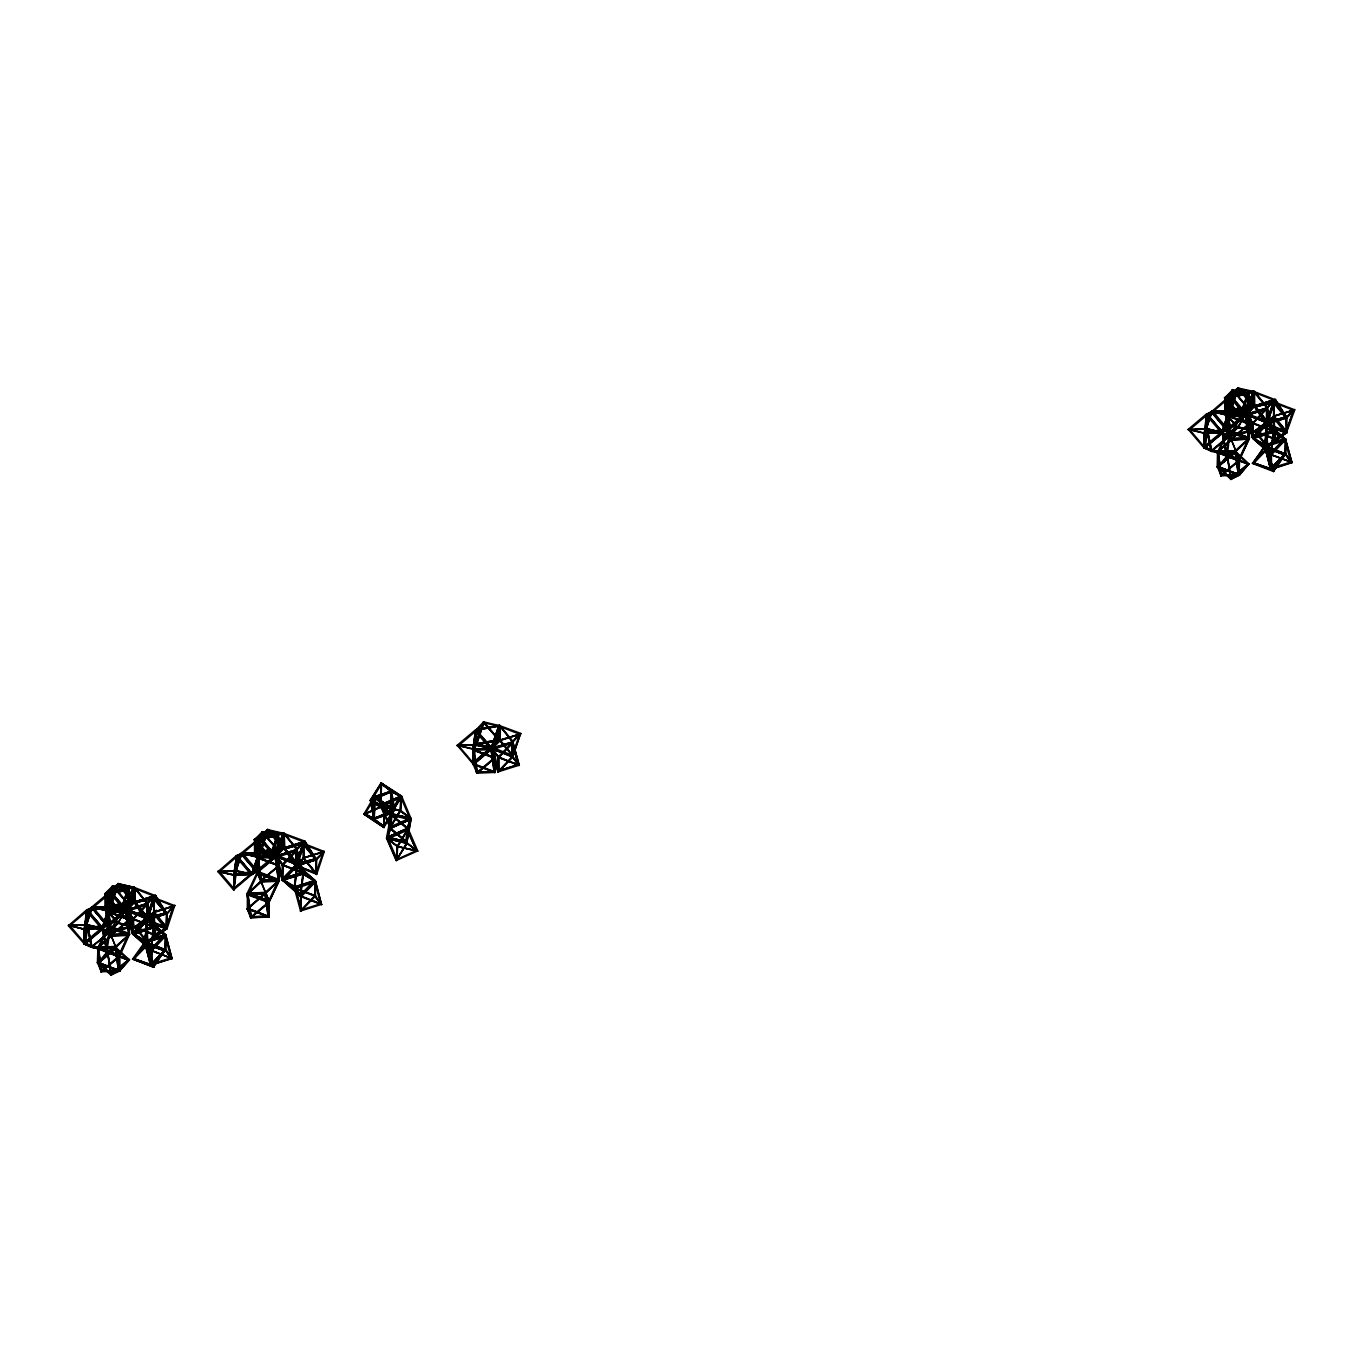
<?xml version="1.0" encoding="UTF-8"?>
<svg xmlns="http://www.w3.org/2000/svg" width="1363" height="1363" viewBox="0 0 1363 1363"><rect width="100%" height="100%" fill="white"/><g stroke="black" fill="none" stroke-linecap="round" stroke-linejoin="round"><path stroke-width="1.5" d="M133.625 927.01L118.019 923.364L105.053 909.019L120.864 912.358L133.625 927.01L120.66 912.648L128.616 889.46L128.326 904.231L104.968 908.627L104.951 893.702L133.029 887.841L133.063 901.778L111.238 905.577M125.992 908.951L133.148 901.522L120.489 911.148L105.837 894.332L127.577 890.243L112.822 886.717L105.615 907.775L120.455 911.217L127.492 889.954L127.526 903.873L105.786 907.979L105.752 894.043L113.078 886.666L105.667 894.298L127.986 890.056L118.07 884.723L111.408 905.782M147.63 918.458L133.813 901.999L110.352 906.259L133.864 902.119L133.761 887.279L110.488 891.589L110.386 906.565L133.949 901.88L118.342 883.65L110.403 891.845L126.64 910.586L132.501 934.132L153.934 927.351L147.374 903.993L153.951 897.041M110.505 906.531L110.488 891.589M110.386 906.565L105.07 893.651L128.463 889.579L112.55 885.814L104.798 908.44L120.728 912.12L128.48 889.494L104.951 893.702L128.701 889.187L120.728 912.12L128.224 889.375L133.744 902.187L133.847 887.194L118.087 883.701L110.113 906.651L86.874 909.7L102.924 928.459L107.353 951.17L84.199 944.15M147.255 918.236L134.187 902.238L134.562 887.432L147.63 903.43L147.579 915.987M134.187 902.238L145.807 920.178L134.596 902.425L134.562 887.432M147.834 917.742L134.954 902.136L134.784 888.574L154.24 896.207M146.812 917.18L146.863 903.55L135.005 888.489L147.664 903.567L126.589 909.973L147.477 903.533M147.119 917.026L147.17 903.379M153.644 912.324L154.019 897.518L167.07 913.517L167.019 928.169L153.644 912.324L167.019 928.169M154.019 897.518L154.087 912.375L154.462 898.575L173.697 906.139L166.337 927.181L173.697 906.139M166.269 925.324L166.627 913.466L166.252 927.266M166.712 926.227L167.07 913.517M324.258 851.705L303.302 857.991L324.121 851.364L316.574 859.678L295.618 865.982L303.302 857.991L316.284 874.245L316.659 859.44L303.233 843.22L284.151 848.348L259.958 852.488L254.642 839.557L278.035 835.485L270.044 857.923L278.188 835.383L262.122 831.737L254.37 854.345L270.3 858.026L254.234 839.608L278.018 835.178L277.899 850.154L254.557 854.55L254.523 839.608L278.273 835.11L254.523 839.608M255.324 839.966L255.358 853.885L262.395 832.64L255.239 840.221L262.65 832.742L255.443 853.8L277.098 849.796L277.064 835.877L255.324 839.966L277.064 835.877L270.027 857.123L276.979 835.962M260.009 850.069L260.06 837.512L283.419 833.1L283.453 848.042L259.924 852.165L283.913 848.076M260.112 837.649L257.028 856.918L256.926 871.553L259.805 852.642L259.754 837.495L260.094 852.437L283.725 848.059M260.895 849.831L260.861 837.853L272.719 835.621M282.635 847.684L260.81 851.5L282.635 847.684L282.601 833.764L267.932 830.527L255.545 840.102L277.388 835.758L282.328 847.82L260.554 851.585L269.772 857.174L277.183 849.541L262.395 832.793L277.251 836.064M283.419 833.1L283.453 848.042M302.91 844.208L285.259 848.74L304.716 842.351L315.16 858.877L297.407 863.648L284.526 848.042L284.356 834.48L303.83 841.959L295.26 866.357L316.71 859.559L295.379 866.101L284.237 848.11L303.233 843.22L303.216 858.247L316.591 874.075M296.384 863.103L296.435 849.456L284.594 834.412M297.168 859.814L297.202 849.353L283.811 832.98L260.146 837.802M323.27 852.216L315.977 859.303L296.589 865.471L316.063 873.104L303.659 858.298L303.591 843.441L324.258 851.551L316.625 874.62M303.949 844.583L323.27 852.045L315.909 873.104L303.983 858.128L303.728 844.668L315.892 859.559L315.824 873.189L296.589 865.624L304.665 841.278L283.845 847.905L276.161 855.879L297.066 864.074M316.148 873.019L316.199 859.389L305.056 841.499L284.254 848.093L277.149 855.385M316.284 874.245L316.284 859.235L297.321 864.108L283.76 848.161L297.202 864.381L315.892 859.559M497.938 772.293L491.549 748.134L499.199 725.44L499.318 740.279L475.96 744.692L475.926 729.75L499.676 725.235L491.447 748.866L495.059 772.395L476.709 773.179L473.217 749.599L495.11 757.675L494.854 772.565L473.165 764.336L473.268 749.207L475.772 730.261L472.893 749.173L475.295 731.386M476.76 744.028L476.726 730.108L498.483 726.002L498.5 739.939L476.675 743.738L498.415 739.649L498.483 726.002M499.625 740.399L500 725.593L513.067 741.591L513.016 756.244L499.625 740.399L513.016 756.244M500 725.593L500.085 740.45L500.46 726.666L512.301 741.711L512.249 755.341L512.301 741.711M512.692 756.397L512.761 741.762L499.693 725.763M1240.62 416.448L1224.451 397.775L1248.116 393.379L1248.15 408.321L1224.792 412.733L1224.758 397.792L1248.252 393.362L1253.687 406.208L1230.022 410.45L1237.791 387.842L1230.142 410.416L1238.422 388.659L1231.01 396.292L1252.938 392.22L1231.181 396.326L1231.13 409.956L1245.799 413.193L1252.955 405.612L1245.543 413.245M1224.468 397.792L1238.149 387.91L1230.414 410.536L1230.295 395.679L1241.966 393.481M1252.836 391.931L1252.87 405.867L1231.13 409.956L1231.096 396.037L1244.487 411.49M1248.15 408.321L1248.116 393.379L1253.551 406.276L1229.528 411.064L1222.577 432.735L1206.63 428.732M1253.687 406.208L1253.653 391.283L1245.867 392.748M1267.096 416.056L1267.13 407.69L1254.369 391.522L1253.994 406.327L1237.86 387.978L1254.233 391.607L1246.395 414.216L1267.3 422.257L1272.786 406.31M1267.88 422.82L1285.394 417.044L1267.641 421.831L1254.761 406.225L1254.505 392.748L1266.67 407.639L1266.619 421.269L1266.67 407.639M1267.403 415.885L1267.437 407.52L1254.369 391.522M1287.03 432.752L1273.502 416.652L1254.454 431.236L1273.604 416.805L1273.502 401.25L1286.893 417.606L1273.468 401.404L1253.619 406.089L1238.149 387.739L1230.21 395.934L1240.62 408.082M1265.682 424.046L1286.825 432.258L1273.758 416.26L1273.826 401.608L1265.477 424.097L1286.859 432.804M1273.962 402.835L1273.894 416.465L1274.047 402.749L1293.504 410.229L1286.297 431.287L1286.127 417.725L1274.269 402.681M1237.945 387.876L1253.449 406.208L1275.393 399.427L1286.945 417.725L1286.825 432.258L1273.417 416.328M147.374 903.993L132.961 919.156L132.586 933.587L132.654 918.969L147.306 903.908L153.627 927.079L132.654 933.689L126.555 910.603L145.568 917.725M133.404 930.81L133.455 919.139L146.795 904.93L146.744 916.6M147.034 916.771L147.306 903.908M147.545 916.618L147.613 904.078L126.555 910.603L132.722 919.224L140.27 922.138M147.766 941.918L165.383 936.381L151.804 950.505L151.736 964.118L165.076 949.909L165.451 936.483L165.366 950.096L150.85 965.583L151.02 950.352L166.03 934.95L149.078 920.451M165.962 935.461L165.502 950.232L144.768 942.293L165.894 935.359L171.977 958.462L165.724 935.359L165.57 949.892L150.935 964.97L151.31 950.522L165.656 935.274L144.904 941.969L132.415 959.279M151.446 963.948L151.804 950.505M295.413 851.33L282.243 864.892C282.073 912.239 283.436 834.275 282.669 878.488L296.299 864.449L296.384 850.836L302.279 872.422L282.891 878.573L302.279 872.269L282.976 864.806L277.217 856.918L282.891 878.573M296.64 858.809L296.453 850.938L302.126 872.439L297.526 866.289M296.827 860.257L296.878 849.813L303.216 873.001L282.226 879.612L276.127 856.509L257.215 856.748M297.134 858.349L297.049 849.456L275.582 856.628L284.305 847.956L295.379 866.101M315.534 881.367L300.882 896.445L300.797 911.063L300.593 896.258L315.534 881.367L315.449 896.002L300.422 911.421M301.019 909.854L301.087 896.241L301.308 910.041L314.649 895.832L315.023 882.406L301.393 896.428M315.245 881.197L314.649 895.832M498.313 771.935L498.398 757.317L513.05 742.239L491.992 748.764L498.091 771.85L519.082 765.239L512.982 742.154L512.965 756.874L498.313 771.935L498.108 757.129L512.761 742.068L519.388 765.512M518.144 764.677L512.318 743.176L518.144 764.677L498.602 770.828L498.602 757.112L498.824 770.913L512.164 756.704L512.249 743.091L512.164 756.704M498.023 771.765L512.675 756.686L512.761 742.068M1267.334 422.803L1252.393 437.693L1252.478 423.058L1267.488 407.673L1267.079 416.345M1252.784 438.222L1252.767 423.246L1267.113 407.997L1273.741 431.441M1247.452 415.255L1253.125 436.756L1253.279 423.229L1252.972 436.756L1272.514 430.606L1266.84 409.104L1272.514 430.606M1266.909 409.207L1266.84 422.82L1266.619 409.019L1253.279 423.229M1267.369 416.533L1267.42 408.167M1270.742 469.059L1285.684 454.169L1271.032 469.247L1270.708 454.1L1252.75 438.324L1270.674 454.186L1285.837 439.039L1264.54 445.445L1252.784 438.068L1264.574 445.786L1285.701 439.448L1291.8 462.551L1270.657 469.588L1252.631 463.079L1267.351 448.069L1285.803 454.203L1285.837 439.039M1271.253 466.095L1271.321 454.424L1271.56 466.265M1271.543 468.208L1284.883 453.998L1285.19 440.488L1265.648 446.638M1252.222 463.369L1273.451 471.428L1285.326 454.458L1285.769 439.55M84.046 943.741L84.148 929.106L86.653 910.177L86.84 924.983L84.046 943.741L86.55 924.795L86.653 910.177M84.421 943.775L84.148 929.106M97.574 962.908L97.829 948.018L119.518 956.264L119.671 971.376L97.574 962.908L97.829 948.018M101.629 970.933L118.717 970.2L118.768 956.485L118.513 970.371L98.323 962.704C99.465 928.305 95.631 965.243 101.629 970.933L98.375 948.989L115.463 948.256L118.802 956.741L101.373 971.87L118.036 957.797M107.694 911.063L91.951 907.23L107.643 910.842L107.353 925.63L109.943 908.831L107.438 924.472M107.728 926.159L107.984 911.268L129.672 919.514L129.4 934.405L107.728 926.159L107.898 910.893M108.631 925.681L108.716 912.068L125.6 911.489L128.855 933.451L128.718 919.735L112.022 934.268L109.108 927.351M109.773 907.094L109.943 892.066L109.858 906.685L125.703 910.501L110.182 891.589L91.44 907.366L107.813 907.145M110.216 895.201L110.147 906.872L91.934 907.605M119.518 956.264L119.654 971.069L116.179 947.489L97.54 962.653L115.736 947.319L119.552 956.519L129.502 934.285M110.471 926.38L128.821 933.348L111.783 934.183L108.529 912.239L128.906 919.735L128.616 933.519L125.6 911.489M236.6 856.117L233.72 875.029L236.6 856.117L236.498 870.753L233.993 889.698L233.806 874.876L252.496 874.382L236.855 855.743L252.172 874.211L256.908 871.707L242.631 854.993M233.993 889.698L234.163 874.671L235.373 870.838M234.095 888.523L236.225 856.083M236.14 857.242L236.412 870.889L218.199 871.621L236.327 870.548L252.496 874.382M246.924 908.814L269.005 916.805L250.945 917.623L247.35 908.831L247.402 893.941L269.09 902.187L268.835 917.078L250.707 917.691L247.01 893.736L260.895 881.588L278.853 880.583L260.759 881.265L247.521 893.702L265.615 893.021L278.989 880.907L257.215 872.422L247.01 893.736M247.896 908.61L248.151 894.724L247.896 908.61L268.29 916.123L265.035 894.162L247.947 894.895L251.201 916.856L268.051 916.192L248.066 908.337M259.532 857.94L279.245 865.437L278.989 880.328L257.3 872.081L257.471 856.799L259.549 841.124M258.118 860.189L258.05 871.86L258.306 857.974L278.495 865.658L278.239 879.527L275.19 857.412L258.101 858.145M259.805 850.546L259.72 837.972L275.292 856.254L297.117 849.899L303.523 873.274L300.678 895.934L294.152 887.432L296.776 867.004M269.09 902.187L268.835 917.078L247.112 908.576L265.308 893.242L269.039 916.907M278.989 880.328L279.159 865.573M475.772 730.261L475.67 744.88L472.791 763.791L472.978 749.02L491.992 748.764M473.165 764.336L473.336 749.054M492.52 757.198L474.171 750.229L473.915 764.115L474.171 750.229L491.055 749.667L494.309 771.611L494.156 757.913L491.055 749.667M475.397 730.227L475.585 745.033L475.67 731.42M494.854 772.565L495.11 757.675M1214.654 431.492L1227.484 430.657L1217.721 451.783L1249.002 464.033L1227.313 455.77L1229.494 435.819L1206.868 429.192L1211.094 451.306L1227.007 454.816L1203.853 447.831L1204.04 433.059L1222.219 432.701L1204.125 433.4L1211.264 411.456L1227.33 429.771L1239.546 459.91L1217.244 451.92L1237.195 459.876M1204.296 439.499L1206.681 413.773L1222.747 432.548L1204.006 448.342L1222.475 432.599L1229.545 436.058L1211.332 451.374L1204.279 447.916L1206.732 428.919L1189.609 429.907M1204.33 444.764L1204.04 433.059M1211.554 411.643L1206.459 414.267L1206.289 429.038L1206.834 414.301L1211.554 411.643L1227.143 429.873L1230.039 410.808L1227.075 430.112L1216.818 431.458M1235.27 452.346L1238.285 474.358L1235.27 452.346L1218.181 453.078L1221.435 475.023L1218.096 466.521L1235.883 451.187L1217.619 451.545L1230.993 439.431L1249.087 438.767L1235.679 451.545L1249.087 463.982L1230.891 479.316L1239.461 475.159L1235.985 451.579L1227.177 455.634L1230.755 479.623L1248.951 463.778L1239.257 475.329L1217.159 466.981L1239.24 474.988L1217.38 467.015L1217.636 452.107L1239.58 460.404L1227.654 430.589L1249.19 438.988L1239.393 460.03M1217.636 452.107L1217.585 467.083L1235.9 451.204L1218.709 451.119L1231.283 440.147L1248.014 439.193L1235.56 450.489M1238.32 474.46L1238.575 460.575L1238.32 474.46L1218.13 466.793L1218.386 452.908L1236.752 459.876M1212.576 413.398L1226.87 430.112L1227.33 416.891M1227.705 416.925L1227.535 430.265L1249.411 438.324L1245.918 414.744L1227.824 415.459M1227.313 430.231L1227.756 419.548M1248.44 437.608L1245.424 415.596L1248.474 437.71L1248.729 423.825L1248.44 437.608L1228.284 430.044L1228.506 420.043M1229.835 410.979L1211.741 411.694L1229.835 410.979L1229.767 396.156L1229.579 410.927L1225.541 411.302M1239.069 475.244L1239.563 460.404M1227.688 429.992L1249.377 438.239L1249.479 423.603L1227.79 415.357M384.145 827.256L373.701 819.231L374.416 796.571L385.03 804.8L383.804 827.307L373.36 819.282L374.263 796.827L391.573 791.256L401.199 796.299L380.243 805.601L375.438 803.028M373.752 818.788L383.804 826.199L373.752 818.788L374.297 796.367L363.853 814.205L384.093 827.733M374.092 818.737L374.961 797.168L390.96 792.21L393.856 809.571L373.871 818.584L364.926 813.813L373.871 818.584M380.021 805.448L391.164 813.915L380.021 805.448L381.146 782.89L401.574 796.094L411.013 818.55L390.823 814.018L381.879 807.152M380.362 805.397L381.265 782.958L370.361 800.626L390.414 813.796L394.691 809.639L374.655 796.469L370.361 800.626M380.754 804.903L390.465 812.365L380.754 804.903L381.589 783.998L391.3 791.477L390.091 813.115L374.109 818.056L371.213 800.711L390.738 792.056L393.668 809.622L375.2 797.065L371.4 800.643M384.315 805.346L374.604 797.883L384.315 805.346L383.702 826.148L364.909 814.052L383.582 826.302L401.574 796.605L392.817 810.321M383.804 827.307L384.707 804.851L374.263 796.827M390.96 791.511L390.091 813.115M390.874 811.377L391.3 791.136L390.977 814.307L386.496 838.126L407.077 842.862L417.385 851.228L397.315 846.508L386.871 838.501L408.065 828.585L417.896 851.262M389.971 825.791L390.721 813.779L400.841 797.542L400.023 810.593L390.244 826.711M390.312 825.927L391.045 813.66L411.03 818.396L400.143 810.832L409.854 818.294L400.961 797.628L363.853 814.205M391.385 813.813L390.585 826.847L400.364 810.474M396.326 860.274L397.195 846.27L407.724 828.96L407.179 843.101L396.326 860.274L407.179 843.101M396.667 860.411L397.536 846.15L397.059 859.337L416.448 850.597L407.333 830.033L406.515 843.084L397.059 859.337L388.046 838.586L397.366 846.338M381.572 806.095L400.466 810.712L401.182 797.696M391.232 826.199L400.705 810.61L401.574 796.605M407.724 828.96L406.515 843.084M405.271 841.397L389.954 828.448L390.857 814.41L407.963 828.465L406.804 842.692L411.149 819.044L390.891 814.307L407.963 828.465M390.363 826.234L391.113 814.205M387.791 837.206L391.624 815.278L390.84 828.244L391.675 815.176L387.603 837.206L406.481 841.618L387.603 837.206M391.437 815.278L410.314 819.691L406.276 841.618L407.077 828.653L406.242 841.721L389.835 828.329L411.013 818.55L400.603 810.372L380.396 806.01M68.15 925.477L84.216 943.775L102.446 928.39L84.319 929.31L68.661 925.341L86.755 924.625L102.924 928.459L118.104 883.377L110.216 906.361L119.126 911.148M84.319 929.31L68.661 925.341M101.271 928.135L86.755 924.625L69.82 925.443L84.404 929.174L102.464 927.556L107.66 911.779M97.761 948.154L107.694 926.636L91.951 907.4M145.415 918.049L126.248 910.348L110.045 906.514L91.508 907.588L86.431 922.99M252.428 874.177L233.891 875.233L252.428 874.177L267.676 829.283L260.094 852.369L241.507 853.528L259.634 852.437L275.292 856.407L257.198 857.123L241.507 853.528M242.358 873.581L233.976 875.08L218.233 871.264M233.772 890.175L217.722 871.4M250.86 874.058L236.225 871.059L251.985 874.518L236.446 855.606L259.226 852.795L236.446 855.606L218.233 871.417M247.487 893.6L269.158 901.863L278.955 880.805L257.266 872.541L242.835 854.822M473.148 749.224L457.406 745.391L475.5 744.692L491.668 748.526L512.982 741.847L520.666 733.873L499.71 740.16C475.295 765.699 516.526 724.009 493.014 747.623L500.374 726.752L519.695 734.214L512.335 755.255L493.15 747.81M458.564 745.493L475.38 745.203L491.174 748.457L473.063 749.377L489.981 748.56M475.38 745.203L483.524 721.862L476.045 744.607L491.702 748.168L499.284 725.355M1218.42 432.327L1222.662 432.361L1229.63 411.166L1211.537 411.847L1204.091 433.264L1188.468 429.43L1206.562 428.715L1222.253 432.327M1206.562 428.715L1222.219 432.701M1221.061 432.429L1204.125 446.706L1189.643 429.686L1206.579 415.408L1221.095 432.224L1206.476 428.868L1203.853 447.831M1244.385 414.113L1233.396 411.967M1229.443 415.221L1245.526 414.591L1237.706 412.41M147.204 921.098L144.563 941.509L147.562 921.098M126.708 910.433L132.893 918.901L152.707 926.346L148.107 920.042L144.887 941.032L147.579 920.127L153.32 928.033L150.986 948.955L148.686 945.786M147.937 920.127L153.678 928.033L151.089 950.011L153.985 927.556L149.044 920.758M300.678 895.934L294.51 887.432L297.151 866.033L302.893 873.956L300.201 894.861L294.817 886.955L297.509 866.05L302.893 873.956M300.32 895.934L303.199 873.462L298.276 866.664M1268.868 424.847L1273.792 431.645L1270.912 454.118L1264.387 445.599L1267.011 425.188M1270.912 454.118L1264.745 445.616L1267.386 424.217L1273.485 432.122L1270.793 453.044L1268.135 449.875M1265.869 438.852L1264.694 445.122M1266.397 434.678L1267.743 424.217L1273.485 432.122M1270.81 452.056L1273.434 431.645L1268.51 424.847M84.523 929.14L87.096 909.837L109.636 906.872M84.319 929.123L87.283 909.82L102.872 928.05L86.874 909.683L68.661 925.494M87.777 910.382L85.579 928.22L87.777 910.382L108.784 907.622M108.052 906.94L109.943 892.066M108.427 906.974L110.318 892.101M87.675 927.947L106.57 925.46L108.512 909.581M106.57 925.46L108.648 909.803M90.861 928.169L107.268 926.022L109.568 908.797M236.515 857.276L234.18 874.91L242.478 873.819M235.918 868.265L235.152 874.143L235.799 868.044M236.327 864.125L237.094 858.247M236.446 864.346L237.213 858.486M233.618 889.664L236.123 870.718M257.386 856.952L258.22 850.648M258.783 846.44L259.617 840.119M256.142 871.383L258.357 853.545L241.455 854.209L234.981 873.939L241.677 854.38L258.527 853.749L252.036 873.479L258.527 853.749L237.349 856.305L258.357 853.545L256.142 871.383L235.032 873.904M257.215 872.422L259.226 852.795L241.081 853.494L236.651 866.987M472.791 763.791L475.67 744.88M1206.459 414.267L1204.33 433.23M1207.584 414.471L1205.386 432.31L1211.69 412.376L1205.216 432.105L1226.376 429.549L1228.71 411.95L1207.584 414.471L1205.267 432.088L1211.741 432.054M1227.535 412.989L1229.767 396.156M1227.91 413.023L1230.125 396.19M1207.788 414.471L1211.946 412.342L1207.516 414.71L1222.032 431.679L1226.461 429.328L1228.591 411.711L1222.049 431.475L1228.71 411.95M1211.264 411.456L1229.409 410.996L1227.075 430.112M86.993 925.068L102.907 928.578L86.993 925.068L91.27 947.217L107.2 950.727L84.506 944.065L86.806 924.642L68.627 925.716M85.375 943.656L87.879 925.801L102.515 929.225L106.518 949.824L91.662 946.569L87.879 925.801L108.819 932.139L106.314 949.994L85.375 943.656L106.433 949.79L102.242 929.362L87.675 925.971L91.951 946.433L106.518 949.824M1207.005 428.987L1204.313 448.154L1227.347 455.651L1217.585 467.083L1235.577 452.448L1247.997 464.084L1231.062 478.362L1218.761 466.93M1205.182 447.746L1226.24 453.879L1205.182 447.746L1207.686 429.89L1228.625 436.245L1226.121 454.083L1211.486 450.659L1207.482 430.061L1211.758 450.523L1226.325 453.93L1222.338 433.315L1207.754 429.924M386.871 838.501L406.958 843.203L386.768 837.853L406.838 842.59L410.962 818.584M97.778 962.994L107.558 951.374L129.672 959.739L119.45 971.24L97.778 962.994L119.416 970.899L129.246 959.637L97.846 947.558L111.391 934.984M107.916 952.362L128.105 960.046L107.916 952.362L98.869 962.874L107.984 952.055M97.829 962.687L119.501 970.933L115.804 947.012M111.425 935.427L129.281 934.66L115.872 947.455L129.246 959.637M1227.79 456.145L1218.675 466.981L1227.79 456.145L1247.912 464.136L1227.739 456.452M1239.257 475.329L1235.781 451.494L1217.449 452.277L1221.18 475.96L1239.325 460.353M1285.701 439.448L1264.881 446.059L1252.699 463.335L1267.454 448.342L1265.648 424.506M167.223 928.663L155.433 935.444L134.664 927.402C136.862 930.605 173.237 893.327 147.017 919.718L155.586 895.338L134.647 902.187L155.484 895.593L166.985 913.772L148.073 919.786M135.84 927.113L146.335 920.962L135.84 927.113L155.178 934.592L165.673 928.459L147.732 942.191L154.973 934.762L147.851 942.123L165.587 928.544L155.178 934.592M134.664 927.402L146.028 920.059L132.586 933.587M155.433 935.444L134.733 927.061M1254.744 392.68L1274.064 400.143L1265.852 424.319L1286.587 432.599L1275.257 439.533L1254.471 431.492L1265.818 424.54L1286.808 417.862L1294.492 409.888L1273.536 416.175L1265.494 424.54M1274.984 438.682L1255.647 431.202L1266.074 425.392L1255.664 431.458L1273.298 417.708L1285.496 432.787L1267.76 446.365L1274.984 438.682L1285.496 432.787M1254.471 431.492L1265.75 424.881L1273.979 416.226L1293.504 410.382M1275.257 439.533L1286.587 432.599M1274.916 439.022L1285.479 432.548L1267.76 446.365L1275.138 438.869L1273.536 417.794L1265.937 425.222L1273.178 417.777M175.043 905.424L153.729 912.086L134.647 927.147L153.695 912.563L166.797 928.748L146.011 920.451M133.83 926.721L118.104 922.99L106.041 909.632L127.918 905.356L132.722 926.295L110.965 930.367L106.144 909.428M110.369 931.185L133.71 926.925L110.096 931.628L105.172 908.814L128.531 904.436L134.153 927.113M110.965 930.367L132.756 926.176M127.918 905.356L106.127 909.547L118.308 922.7L132.637 926.38L120.574 913.023L106.041 909.632M128.531 904.436L117.951 923.126L110.199 931.133L118.36 922.938L111.136 930.418M1248.355 408.525L1238.081 427.403L1230.005 435.223L1224.979 412.904L1248.355 408.525L1253.534 431.015L1229.903 435.717L1240.415 416.499L1248.576 408.167M1237.911 427.079L1252.461 430.487L1247.724 409.445L1225.967 413.517L1247.724 409.445L1240.637 417.078L1248.167 408.474L1238.081 427.403M1227.671 414.148L1240.381 417.112L1252.563 430.265L1230.806 434.337M1254.028 431.304L1237.825 427.454L1224.86 413.108L1240.671 416.448L1253.449 431.1L1240.483 416.754L1224.86 413.108M118.308 922.7L128.684 904.589L104.712 908.593L112.55 885.814M1225.848 413.722L1237.825 427.454L1225.064 412.802M1237.86 427.454L1253.636 430.81M155.075 896.65L135.755 902.579L146.352 919.275M166.985 913.772L174.532 905.458L166.542 913.721L155.484 895.593M153.44 898.03L135.67 902.817L153.44 898.03L165.605 912.937L150.015 918.1M151.429 917.486L166.695 913.346L153.644 897.314L134.562 902.442L153.644 897.314M297.407 863.648L285.276 848.723L304.716 842.351M304.665 842.573L315.092 859.116L295.771 865.028M305.056 841.499L316.199 859.491L303.114 843.493M1275.291 399.683L1286.502 417.436L1267.437 422.547L1254.471 406.276L1275.393 399.444M1255.579 406.668L1265.954 423.433L1255.579 406.668L1274.967 400.518L1285.411 417.027L1267.948 422.581M1274.746 400.569L1255.51 406.89L1273.144 402.392L1255.493 406.907M1286.433 417.674L1267.556 422.274M153.61 897.467L174.685 905.628L167.036 928.714M1254.761 406.225L1273.502 401.25M86.653 923.177L91.73 907.758M86.704 924.08L91.883 908.286L108.955 907.826M86.261 926.227L91.883 908.286M86.942 911.37L86.925 924.83L84.506 942.617L84.233 928.97L102.242 927.385L107.438 911.591M84.676 944.099L91.525 947.285L109.722 931.968L102.668 928.51L84.455 943.826L102.889 928.799L109.176 909.002M259.72 837.972L241.03 853.289L234.334 874.859L219.375 871.724L236.225 871.059M252.206 874.007L259.174 852.812M411.149 819.197L390.176 828.5L386.956 838.006L390.005 828.176L410.962 818.89L407.912 828.721L410.962 818.89M387.603 837.052L390.619 828.193L410.127 819.538L407.298 828.704L387.603 837.052L407.128 828.397L410.127 819.538M387.791 837.359L390.619 828.193M127.526 903.873L105.871 907.894L112.822 886.717L127.611 903.635M126.384 907.077L132.944 887.926L125.992 909.104L118.445 907.332M126.657 908.014L133.761 887.279L126.912 908.133M127.236 908.252L134.238 887.074L110.573 891.879M127.372 908.252L134.477 887.517L155.229 895.542L148.516 916.498M127.56 909.632L147.034 917.112L127.56 909.632L134.92 888.574M145.654 920.008L153.423 897.382L155.092 895.525M149.18 920.298L165.622 934.848L150.867 950.096L132.944 934.234L146.062 920.212L153.78 897.501L155.621 895.764M147.017 919.548L155.263 895.644M267.881 829.76L259.907 852.25L275.803 856.271L283.334 833.185L275.837 855.93M260.98 851.705L267.642 830.646L282.72 847.445L275.309 855.078L260.776 838.109L268.187 830.476L282.788 833.969L275.565 855.027L260.725 851.585L275.565 855.027M260.725 851.79L267.932 830.527L282.414 847.565L270.061 857.071L260.401 851.688L255.631 839.847L270.317 857.02L255.545 840.102L277.388 835.758M278.188 850.171L262.377 831.686L254.438 839.864L270.283 858.383L278.273 835.093M275.309 854.908L282.788 833.969M276.297 856.066L283.913 833.423L305.159 841.261M277.796 853.63L283.044 838.313M316.506 874.177L295.243 865.914L303.83 841.959M297.56 862.183L304.801 841.465M283.845 847.905L305.193 841.687L297.441 864.295L295.26 866.357M476.59 743.823L483.797 722.765L498.654 726.206L491.43 747.265L476.846 743.942L483.797 722.765M512.675 756.686L492.026 748.287L499.778 725.678L521.024 733.515M1247.775 407.452L1253.023 392.135L1238.166 388.694L1230.959 409.752L1238.166 388.694L1247.792 394.146L1240.262 415.306L1248.508 393.277L1240.517 416.55L1248.423 393.549L1232.356 389.903L1224.604 412.529L1232.373 389.579M1232.629 390.806L1225.422 411.865L1247.332 407.963L1247.298 394.043L1225.558 398.149L1225.593 412.069L1232.629 390.806L1247.486 394.248L1225.882 398.013L1230.823 410.076L1240.551 415.204M1245.731 409.411L1240.006 415.357L1247.486 394.043L1252.563 405.987L1230.823 410.076L1225.984 398.081L1240.5 415.051M1247.52 407.333L1253.023 392.135M1254.045 391.164L1246.072 414.096L1243.209 411.115M1266.84 421.201L1247.384 413.722L1253.432 396.497M1273.741 401.71L1265.988 424.319L1286.808 417.862M1273.604 403.397L1274.899 399.461L1254.079 406.089L1246.395 414.062L1253.04 423.297L1247.452 415.085L1266.772 422.564M1274.218 416.311L1286.382 431.202L1266.823 423.808L1275.035 399.632L1254.147 391.607L1246.532 414.233L1227.722 430.248L1231.317 439.21L1247.997 425.137M1273.229 401.472L1275.427 399.853L1266.823 423.808M1294.85 409.53L1286.604 432.327L1286.127 417.725M396.309 860.82L386.496 838.143M390.96 813.677L375.643 818.533M401.574 796.094L380.498 805.806M397.315 846.508L417.521 850.887M416.465 850.444L406.736 842.964L417.385 851.228M166.78 928.237L145.824 920.076M149.913 916.958L165.605 912.937L149.794 917.231M154.326 912.46L173.697 906.293L167.121 913.636L151.532 917.214M1267.641 421.831L1255.596 406.651M98.937 947.115L108.052 927.522L128.292 935.342L119.177 954.935L98.988 947.251L111.476 936.057L128.326 935.427L115.753 946.382L99.039 947.336L108.052 927.522M119.126 954.799L128.292 935.342M257.624 873.427L277.865 881.248L265.325 892.305L248.611 893.259L261.049 881.98L277.899 881.35L257.624 873.427L248.577 893.157L260.929 881.657M250.4 893.855L268.75 900.858L277.813 881.128M269.158 901.863L279.398 880.532L275.684 856.577L279.176 880.157L260.844 880.941L261.049 881.98M1227.859 431.611L1218.812 451.34L1239.137 458.888L1248.048 439.295L1233.379 433.707M1239.342 459.91L1249.309 438.375M133.404 918.883L127.645 910.995L147.034 905.015L152.707 926.516L133.165 932.667L127.492 911.165L133.404 918.883L152.537 926.516M172.283 958.717L151.072 950.607L147.528 945.189M170.886 958.053L165.298 949.841L170.886 958.053L151.583 950.59L148.294 945.53M165.809 949.824L171.823 958.615L165.809 949.824L145.057 941.799L150.952 965.225L153.815 967.168L132.893 959.245L147.545 943.98L165.553 950.386L150.816 965.413L132.858 959.024L150.816 965.413M298.276 866.067L303.046 873.172L282.311 865.147L276.127 856.68L297.032 864.363M277.217 856.918L296.538 864.381M282.38 864.994L303.216 872.831M282.976 864.806L276.297 856.339M276.297 856.509L282.073 880.038L303.37 873.291L315.126 880.668L294.34 887.603L282.55 879.902L294.306 887.262L315.126 880.668M294.476 888.046L315.381 895.747L321.395 904.538L300.661 896.513L294.476 888.046L315.381 895.747M295.413 888.625L301.325 896.173L320.629 903.635L314.717 896.087L295.413 888.625L301.325 896.173M300.661 896.513L294.647 887.722M314.717 896.087L321.872 904.64M491.992 748.917L512.897 756.618L518.911 765.41L498.176 757.385L491.992 748.917L513.033 756.772M498.023 757.266L519.082 765.086M512.471 743.176L492.929 749.326L498.671 757.368L492.162 748.594M512.897 742.171L492.026 748.134M498.602 770.828L517.991 764.677L512.403 756.635L518.911 765.41M517.991 764.847L498.841 757.044M1268.51 424.234L1273.281 431.338L1252.546 423.314L1246.361 414.846L1254.539 406.14L1247.384 413.722M1252.546 423.314L1273.451 431.015M1267.914 424.132L1272.361 430.776L1267.76 424.455M1270.895 454.697L1291.8 462.381L1270.895 454.697L1264.421 445.888M1290.863 461.818L1271.389 454.68L1268.101 449.62M1267.743 447.217L1285.122 453.93L1290.71 462.142M1264.574 445.786L1285.616 453.913L1264.711 446.229L1252.699 463.335M475.534 744.811L457.372 745.765M1229.852 410.808L1253.551 406.276M1204.142 433.213L1210.668 432.258M110.199 931.133L120.608 912.409L110.522 931.338M1230.329 435.427L1240.415 416.499M1231.931 432.752L1240.637 417.078M1253.551 430.895L1230.159 435.393L1238.166 427.045L1247.861 409.599M110.028 893.259L93.093 907.537L107.609 924.506L124.578 910.194L111.374 894.758M107.524 925.664L134.733 902.033L154.24 896.053M242.699 853.408L259.634 839.131L274.116 856.151L257.181 870.429L244.011 854.959M233.891 888.54L250.86 874.211L236.344 857.242L219.375 871.57L233.891 888.54L250.826 874.262M456.895 745.544L475.619 729.75L499.369 725.644L483.524 721.862L499.131 740.245L491.447 748.219L475.789 744.488M473.046 762.684L490.016 748.355L475.5 731.386L458.53 745.697L473.046 762.684L489.981 748.406M472.995 763.791L473.114 764.728L491.668 748.526L475.84 730.006L483.78 721.811L499.403 740.041L491.702 748.168M1187.957 429.566L1206.698 413.79L1229.579 411.183L1206.902 413.926M1211.741 411.541L1229.988 395.679L1242.068 393.771M1212.9 411.626L1229.869 397.315L1244.351 414.335L1228.966 427.301M1204.04 447.865L1188.468 429.601M1227.33 429.771L1246.038 414.454L1252.614 437.779M98.323 962.704L118.683 970.098M111.783 934.183L108.767 912.154L128.906 919.735M129.672 919.514L107.813 911.54L111.51 935.12L129.706 919.769L126.112 910.825L107.49 926.141L91.747 907.554L107.064 926.022M129.4 934.405L107.881 925.903M257.3 872.081L279.142 880.055M250.605 918.015L247.248 894.213L269.158 901.795M278.495 865.658L258.135 858.247M1228.284 430.044L1248.627 437.438L1231.59 438.273L1228.625 418.322M1217.38 467.015L1239.325 475.023L1230.653 479.214M1218.13 466.793L1238.49 474.188M1249.479 423.603L1228.54 416.158M133.949 901.88L125.873 910.723L129.366 934.302L126.214 910.348L147.34 918.151M101.032 972.092L97.625 948.188L115.974 947.404L97.352 962.891L111.085 975.226L129.281 959.893M247.35 908.831L265.649 893.021L247.385 893.378M1231.283 440.147L1228.71 421.354M1220.839 476.181L1217.449 452.277M97.88 948.12L101.135 971.768L119.263 971.155L115.753 946.382M265.444 893.378L278.853 880.583M373.718 819.163L370.378 800.388L391.522 791.29L370.123 800.337L381.146 782.89L391.351 791.017L380.924 782.992L401.199 796.06L392.8 809.912M392.408 808.889L400.143 796.196L381.487 783.946L371.571 800.217L390.227 812.467M364.909 814.052L374.825 797.781L393.498 810.031L374.825 797.781M375.438 818.141L394.537 810.133L384.809 804.664L394.691 809.895L383.906 827.358L363.972 814.035L373.581 819.419L394.691 809.895L391.522 791M417.504 851.04L396.446 860.36L386.888 838.33L397.638 846.406L408.048 829.096M397.877 846.304L407.435 830.135L416.448 850.597M84.506 944.065L91.525 947.285M91.389 947.149L109.722 931.968M108.819 932.139L87.743 926.005M107.132 950.693L91.27 947.217M1211.196 451.238L1206.8 429.158L1229.767 435.751M1228.625 436.245L1207.567 430.095M1226.24 453.879L1222.338 433.315M394.469 809.98L374.655 796.469M373.343 819.47L394.435 809.792M390.057 812.91L392.391 810.815M390.414 813.796L370.634 800.456M132.944 934.234L150.867 950.096L145.807 943.213M134.17 934.098L150.748 949.023L164.497 934.814L153.474 927.862L134.136 934.354L147.8 920.042L164.497 934.814L145.04 940.862L134.102 934.013L145.04 940.862M133.012 934.319L144.768 941.697L165.587 935.086L144.734 941.356L133.012 934.319L153.934 927.351M144.734 941.526L147.783 944.065L153.815 967.168M297.168 865.045L315.603 880.873L294.306 887.432M300.439 896.002L282.516 880.14L300.729 896.377L315.194 880.754L297.27 864.892M1270.572 453.112L1284.304 438.903L1267.607 424.149L1253.875 438.341L1270.657 452.959M1270.674 454.186L1285.479 439.363L1292.107 462.807M315.16 881.009L303.506 873.257M128.769 904.078L120.523 912.784L128.684 904.589M1252.461 430.487L1238.115 426.789M145.04 942.923L134.017 958.939L153.338 966.469L164.361 950.437L145.04 942.923L134.017 958.939L150.714 964.68L164.429 950.693L147.664 944.712L133.949 958.683L147.664 944.712M153.338 966.469L164.361 950.437L150.714 964.68M153.661 967.202L165.076 949.909M1284.167 454.526L1273.144 470.559L1253.824 463.028L1264.847 447.013L1284.236 454.782L1270.52 468.77L1253.756 462.773L1267.471 448.802L1284.167 454.526L1270.52 468.77M1284.883 453.998L1273.451 471.428M381.487 783.946L400.143 796.196M128.156 959.739L119.041 970.575L98.92 962.585L115.77 948.358L128.19 959.995L111.255 974.272L98.818 962.619L111.255 974.272M1247.963 463.829L1238.848 474.665L1218.726 466.674M1249.053 463.727L1239.325 475.023L1220.941 475.857L1239.137 460.37L1235.781 451.494M104.866 893.941L112.805 885.763L128.412 903.976L120.694 912.46L104.866 893.941L120.728 911.949M110.403 891.845L118.342 883.65M126.18 905.117L120.2 911.268L105.973 894.179L110.999 905.969L106.058 893.924L127.815 889.852L132.756 901.897L118.121 884.86M127.866 908.644L134.273 901.999L155.229 895.712L134.273 901.999M134.733 902.033L127.713 909.803L146.948 903.294L151.242 898.847M155.092 895.372L146.948 903.294M146.028 920.059L153.729 912.086L174.685 905.799M259.975 837.751L267.812 829.607L283.538 847.786L275.582 855.981L259.975 837.751L267.915 829.573L283.265 848.007L267.915 829.573L254.217 839.608M296.657 849.558L303.676 841.789L296.657 849.558L277.285 855.725M276.161 855.879L297.117 849.592L302.245 844.276M295.754 866.306L303.745 858.043L323.133 851.875M296.742 865.641L303.745 858.043M484.069 722.731L476.641 730.364L491.174 747.316L498.585 739.683L483.797 722.935L498.585 739.683M519.542 734.027L512.539 741.796L493.15 747.963M512.539 741.796L520.53 733.533M1246.941 409.394L1240.279 416.26L1224.673 398.047L1232.612 389.852L1248.235 408.065L1232.612 389.852M1240.262 415.136L1245.986 409.207M1240.279 416.26L1246.685 409.616M1245.816 414.148L1253.773 405.97L1240.5 416.55M1267.266 422.547L1246.532 414.522L1267.351 407.776L1275.035 399.802M1273.979 416.226L1266.977 423.978L1286.212 417.47L1293.368 410.059M1294.356 409.547L1286.212 417.47M145.364 919.94L133.387 932.752M134.068 934.251L147.698 920.212M151.225 965.157L165.57 949.892M296.384 850.836L282.243 864.892M283.044 865.062L296.674 851.023L277.064 857.088M296.81 864.449L282.38 879.595M297.1 864.619L282.516 880.14L303.404 873.632M312.706 882.134L300.337 894.946L283.674 879.919L294.629 886.785L314.001 880.634L303.08 874.126L283.743 880.021L300.337 894.946L294.817 886.955M300.507 910.893L315.517 895.9M498.909 757.3L512.539 743.278M1252.904 436.654L1259.719 429.652M1252.393 437.693L1267.045 422.615M1252.75 438.324L1267.505 423.075M1271.628 454.595L1284.968 440.385L1290.863 461.972L1271.321 468.122L1266.159 448.58M153.934 912.648L145.79 920.621L147.63 943.707L146.148 920.638L153.934 912.648L155.655 935.274L147.511 943.247L155.484 935.257M153.355 913.687L146.114 921.132L153.712 913.704L154.973 934.762M1254.454 431.236L1267.556 447.422L1265.597 424.711L1273.741 416.737L1275.461 439.363L1267.334 447.337L1286.604 432.838M132.927 959.279L147.545 943.809M1253.858 463.062L1267.471 448.802M1285.258 454.203L1270.64 469.502L1285.258 454.203L1264.54 446.144M304.852 841.55L302.995 843.305L295.618 866.135M305.193 841.687L302.79 844.021L304.511 842.402M295.243 865.914L297.645 863.58L295.924 865.198M1275.427 399.853L1273.025 402.187L1275.104 400.688M1265.477 424.097L1267.317 422.343M128.701 889.187L133.625 902.119L118.24 883.701L105.19 893.702M1248.031 393.481L1224.877 397.74L1240.534 416.209L1224.604 412.529M115.889 946.706L128.326 935.427M1217.755 451.869L1231.13 439.755L1249.224 439.09M1218.709 451.119L1231.164 439.823M1249.087 438.767L1235.73 450.88L1217.619 451.545M87.982 910.365L92.139 908.252L106.655 925.238L102.208 927.59L106.365 925.477M241.438 854.414L237.281 856.526L251.797 873.513L255.937 871.383L242.75 855.964M252.172 874.211L256.908 871.707M1206.817 414.148L1222.407 432.395L1207.09 413.909M126.112 910.825L107.677 925.903L111.579 935.836L107.49 926.636L119.382 955.957M110.216 924.642L125.6 911.66L108.529 912.239M111.51 934.95L129.911 919.548L125.873 910.569M98.954 962.84L115.77 948.358M98.613 948.904L101.629 970.78L118.564 956.485L115.225 948.154L118.479 970.269L115.463 948.256M111.119 974.051L128.19 959.995M233.806 889.698L252.019 874.313M257.096 871.587L275.309 856.203M257.079 872.559L268.903 900.722L257.249 871.826L275.445 856.475L279.279 865.692L261.083 881.026L257.88 859.252M275.684 856.731L257.249 871.826M258.254 871.86L261.594 880.191L258.254 871.86L275.19 857.583L278.444 879.374L258.203 871.587M261.355 879.936L278.529 865.914L275.19 857.412M277.609 861.859L279.04 865.437L260.844 880.771L279.176 880.157M248.1 908.61L251.439 916.941L248.1 908.61L264.797 894.077L268.375 902.664L265.035 894.332M251.201 916.686L268.136 902.408M250.945 917.776L269.141 902.442L250.707 917.691M491.174 748.457L472.961 763.842L457.406 745.561M474.12 764.098L477.459 772.429L474.12 764.098L491.055 749.82L494.07 771.679L477.22 772.344L473.966 750.4L477.22 772.344M477.22 772.191L494.156 757.913M492.026 750.519L495.348 757.726L476.948 773.281L495.144 757.93L492.282 750.774M1246.395 414.216L1227.722 430.248M1231.59 438.273L1228.489 430.027L1245.186 415.494L1248.764 424.08L1231.079 439.107L1249.411 438.324M1236.582 460.149L1218.386 452.908L1221.435 475.023L1236.837 461.887M102.498 929.43L85.545 943.69L91.917 946.638L108.87 932.394L102.276 929.14L108.648 932.105M1205.352 447.78L1211.724 450.744L1205.131 447.49L1222.304 433.519L1228.676 436.484L1222.304 433.519M1211.503 450.454L1228.455 436.194M1224.383 412.853L1248.048 408.031M112.805 885.763L128.412 903.976M106.058 893.924L118.615 884.553L111.204 892.186L124.663 907.4M126.009 910.058L110.659 891.623M277.899 850.154L262.377 831.686M270.3 857.872L278.001 849.899L254.557 854.55M275.582 855.981L260.231 837.546M475.84 730.006L491.702 748.014M1225.729 398.183L1232.885 390.755L1247.418 407.724M1230.21 395.934L1244.232 411.711M120.574 912.12L134.341 902.17M146.267 921.303L165.605 928.782L153.491 913.619L135.755 927.198L147.954 942.276L146.471 921.132M270.266 858.366L283.402 847.854L278.018 835.178M1238.132 388.762L1225.78 398.269L1240.296 415.238L1225.422 411.865M1241.812 414.079L1252.648 405.731L1230.789 409.752M284.526 848.042L284.134 833.355L297.202 849.353M296.435 849.456L296.691 862.932L277.285 855.555M91.747 907.554L87.096 909.837M236.855 855.743L241.319 853.459L236.583 855.981M102.6 928.288L107.336 925.784M1222.407 432.395L1227.143 429.873M109.96 931.645L87.062 925.102L109.687 931.73L106.996 950.897L102.634 928.714M107.37 951.544L111.187 975.09L107.37 951.544L116.179 947.489M118.888 970.439L111.016 974.17L119.245 970.405L115.651 948.478L107.779 952.226L111.357 974.136M110.846 975.124L119.654 971.069M1235.815 452.533L1227.586 456.315L1230.823 478.26L1239.052 474.494L1235.474 452.567L1239.052 474.494M370.515 800.115L391.471 790.83L401.199 796.299M373.36 800.933L380.533 804.766L400.143 796.452L391.079 791.324L400.041 796.111M375.336 802.688L380.141 805.26L401.097 795.958M363.972 814.29L384.928 805.005M365.028 814.154L384.536 805.499L393.481 810.269L384.536 805.499M390.363 826.796L409.973 818.107L391.283 813.558M386.768 837.7L407.724 828.397M406.617 843.322L387.927 838.927L407.554 830.084M390.891 813.847L370.515 800.371M374.416 796.571L391.3 791.136M375.37 818.413L390.789 813.421M1254.676 406.464L1273.911 399.955L1266.891 407.724L1275.035 399.632M1246.395 414.062L1267.351 407.776M1294.492 409.888L1273.536 416.175M520.666 733.873L499.71 740.16M500.306 740.535L519.695 734.367M284.441 848.297L303.83 842.13M295.618 865.982L316.574 859.678M148.959 918.935L166.388 913.38M147.17 919.889L166.848 913.431L149.589 918.986M1254.403 406.515L1275.223 399.904M1268.34 424.557L1273.281 431.338L1252.461 437.779L1246.361 414.693L1267.198 408.082M1249.241 414.642L1266.687 409.104L1249.394 414.642M1286.502 417.436L1265.614 424.268L1254.471 406.276L1267.386 422.172M1252.784 438.068L1273.604 431.475L1285.394 439.176L1282.038 437.08M1252.818 438.409L1273.638 431.815L1278.681 434.967M1284.236 438.818L1264.864 444.951L1253.943 438.443L1273.315 432.292L1284.27 439.159L1273.315 432.292M150.083 917.878L165.587 912.954M295.413 888.455L314.955 882.304L320.629 903.805L301.087 909.956L295.413 888.455L301.24 909.956M147.937 941.918L165.383 936.381M146.352 944.491L151.514 964.033L171.057 957.882L165.213 936.398M152.895 964.459L171.823 958.462M151.003 965.055L171.977 958.462L151.242 950.267M1245.918 414.744L1249.172 438.409M492.98 757.198L473.268 749.701L476.709 773.179M494.07 771.679L494.36 757.896L491.055 749.82M258.391 860.138L261.355 880.106L258.34 858.077M247.453 894.043L265.546 893.327M265.035 894.162L268.051 916.192L268.341 902.408L247.998 894.997L251.201 916.856M115.974 947.404L97.625 948.188M119.757 956.298L115.736 947.319M1273.621 471.257L1270.401 469.417L1264.728 446.212L1267.59 448.154L1273.604 471.666L1270.759 469.315L1264.728 446.212M1265.034 447.081L1267.692 448.887L1273.315 470.388L1270.299 468.685L1273.315 470.388M1267.59 448.154L1273.263 471.359M132.858 959.024L153.644 967.338L150.594 965.328L144.563 942.225L165.945 949.977M144.87 943.077L147.886 944.798L153.15 966.401L150.492 964.595L144.87 943.077L147.886 944.798M144.563 942.225L147.783 944.065M150.492 964.595L153.508 966.299M297.526 863.375L315.177 858.86M1245.952 393.038L1253.653 391.283M1224.843 398.081L1248.201 393.668M1231.045 409.667L1252.87 405.867M499.795 740.33L475.96 744.692M276.672 834.872L282.703 834.054L276.774 835.161M272.804 835.911L260.861 837.853M134.153 902.153L111.323 905.867L111.374 892.237M1224.877 397.74L1230.193 410.655L1253.534 405.953M106.093 894.247L127.815 889.852M110.982 905.662L132.756 901.897L118.615 884.723M1226.257 429.328L1205.267 432.088L1211.52 431.867M1210.548 432.037L1204.517 433.059L1188.468 429.43M246.464 873.053L256.721 871.707M246.584 873.274L256.84 871.928L259.805 852.642M87.896 910.603L108.904 907.86M85.443 927.999L106.45 925.238M90.742 927.947L107.268 926.022M1235.985 451.579L1239.461 475.159M1227.177 455.634L1230.993 479.18M1221.333 411.456L1212.9 411.796L1225.712 414.352M1229.647 414.693L1240.177 414.284M1229.613 415.068L1245.543 414.216M1239.103 415.834L1228.336 416.328L1248.559 424.097M1188.451 429.805L1206.545 429.089M1204.347 432.872L1212.61 432.735M1218.181 453.078L1235.031 452.414L1238.388 460.592M1221.435 475.023L1238.524 474.29M473.217 749.599L489.538 748.9M477.459 772.276L494.309 771.611L474.068 763.842M257.351 857.361L275.684 856.577M234.01 874.705L249.94 873.547M261.355 880.106L278.444 879.374M91.951 907.23L110.045 906.514M99.414 907.451C74.028 905.236 125.021 913.892 124.578 910.024L111.766 907.468M107.643 910.842L125.737 910.126M107.609 911.2L125.703 910.501M107.779 911.438L126.112 910.654M251.456 916.788L268.29 916.123M100.845 928.339L84.71 928.97M111.272 935.018L129.604 934.234M115.225 948.324L98.375 948.989L118.615 956.758M129.417 934.984L111.306 935.665L97.949 947.779L115.923 946.791L129.383 934.899L107.643 926.499M116.042 947.115L97.812 947.455M151.02 950.352L147.391 944.917M1246.361 414.693L1245.543 414.403M1291.8 462.551L1270.81 469.145L1264.711 446.059L1271.389 454.68M1271.321 468.122L1266.329 448.58M151.514 964.033L146.505 944.491M1273.741 416.737L1275.461 439.363M257.471 856.799L257.386 870.429M1294.356 409.701L1273.587 401.693M1293.504 410.229L1286.297 431.287M324.258 851.551L315.977 859.303M1236.02 411.762L1246.072 414.096L1253.824 391.488M267.659 829.624L283.589 833.304M255.188 853.698L270.027 857.123M134.017 887.381L118.087 883.701M118.36 884.604L133.199 888.046M118.172 908.116L126.009 909.905M1233.754 411.882L1245.526 414.591M1211.775 411.319L1225.678 414.727M1211.741 411.694L1225.473 414.846M475.414 744.828L490.016 748.185M457.406 745.391L473.165 748.849M275.292 856.407L259.634 852.437L242.699 853.255L257.283 856.969L241.524 853.153M218.199 871.621L233.891 875.233M86.721 925L102.412 928.612M1207.073 429.038L1222.73 432.684L1226.734 454.952L1222.441 432.804M381.436 806.436L400.143 810.832M397.638 846.406L416.328 850.785M105.053 909.019L120.779 912.733M1238.2 388.898L1252.699 405.816M277.251 835.877L267.642 830.646M111.153 905.867L120.438 911.012M1267.351 448.069L1285.36 454.475L1264.574 446.383M1253.824 463.028L1270.435 468.497M1252.631 463.079L1270.537 469.23M147.647 944.252L165.553 950.386M147.749 944.985L164.429 950.693L145.074 943.145M150.612 964.408L133.949 958.683L153.303 966.231M474 750.485L492.367 757.47M473.319 764.064L495.008 772.31M259.362 858.213L279.074 865.692M97.676 948.29L119.365 956.536M248.509 893.038L266.858 900.023M374.961 797.168L374.331 818.209L371.213 800.711M147.017 919.718L166.49 927.198M1246.361 414.846L1267.113 422.871M1265.75 424.881L1286.519 432.923M1266.074 425.392L1285.411 432.889M1253.21 422.973L1260.928 425.955M1264.796 427.454L1272.514 430.435M1254.539 431.151L1275.325 439.193M512.232 756.959L493.082 749.156L498.756 770.828M276.127 856.68L296.878 864.687M300.814 896.19L321.395 904.385L315.466 881.282L321.566 904.368L300.576 910.978L294.169 887.637M127.475 911.319L144.87 918.049M145.943 920.792L166.712 928.833L147.749 943.332L134.647 927.147M144.052 923.603L151.583 926.516M147.92 943.111L163.373 949.091M1284.202 454.765L1264.847 447.013M1253.79 462.807L1273.144 470.559M475.96 729.904L491.157 748.491M491.43 747.265L498.654 726.206L476.726 730.108M262.122 831.737L254.37 854.345M127.662 890.158L120.455 911.217M373.479 801.274L380.533 804.766M365.471 814.818L373.581 819.419M1237.791 387.842L1248.423 393.549M1230.022 410.45L1238.933 415.238M267.557 829.658L278.188 835.383M259.788 852.284L270.419 857.991M117.985 883.752L128.616 889.46M1264.404 445.82L1270.963 469.145L1270.708 454.1M133.455 919.139L133.318 932.65L127.645 911.165M1253.943 438.443L1264.864 444.951M314.001 880.634L303.08 874.126M153.78 927.385L165.587 935.086M1238.166 427.045L1230.959 434.507M1264.37 446.314L1267.692 448.887M381.589 783.998L391.3 791.477M391.402 815.398L407.077 828.653M390.84 828.244L406.515 841.516M1268.987 424.387L1285.326 439.09L1268.902 424.54M297.27 866.118L314.069 880.737L297.373 865.965L283.64 880.174L294.629 886.785M1230.891 479.316L1217.687 467.032M1249.275 423.62L1245.68 414.659M1248.764 424.08L1231.828 438.358L1228.864 418.254M1235.542 451.409L1239.035 475.159M1239.137 460.37L1235.457 450.71L1239.546 459.91M1218.096 466.521L1235.577 452.448M491.31 748.73L473.131 764.064L476.948 773.281M118.206 923.075L105.258 908.712L110.335 931.304M1244.232 412.904L1230.295 395.679M1214.246 413.125L1227.416 428.612M1212.985 414.131L1226.172 429.566M242.341 855.231L256.636 871.945M1274.371 403.874L1285.309 417.299M1253.994 406.327L1267.062 422.326M500.391 740.296L512.556 755.187M304.239 845.435L315.074 859.133M153.542 897.57L166.61 913.602M153.338 898.302L165.502 913.21L155.143 896.428M154.411 912.222L166.576 927.113M135.789 902.562L147.937 917.469M134.494 902.085L146.267 916.481M1255.562 431.287L1267.76 446.365L1266.278 425.239M1229.545 436.058L1211.332 451.374M1222.475 432.599L1204.279 447.916M1285.616 453.913L1291.8 462.381M1285.122 453.93L1291.63 462.704M297.679 865.965L303.046 873.172M148.686 920.144L153.474 927.249L148.533 920.468M147.937 920.366L152.537 926.67M151.583 950.59L148.124 945.854L150.629 948.938M147.374 945.513L151.072 950.607M1268.493 449.875L1270.793 453.044M297.39 864.977L303.557 873.479M285.344 848.485L295.72 865.249M1247.997 464.084L1231.062 478.362M382.253 808.157L389.648 824.888M381.197 807.68L389.273 825.995M107.49 926.636L118.973 954.935M1227.654 430.589L1231.045 440.062L1227.313 430.725M1217.346 466.742L1221.18 475.96M265.308 893.242L269.141 902.442M247.112 908.576L250.707 917.52M125.362 911.404L128.957 919.991M116.656 948.137L119.74 955.804M98.289 962.431L101.629 970.78M97.54 962.653L101.373 971.87M128.326 904.231L104.968 908.627M151.157 965.055L144.904 941.969L165.519 950.369M147.425 944.167L153.457 967.27M1225.967 413.517L1230.789 434.456M87.266 924.932L91.56 947.081M153.576 912.631L155.297 935.257M520.53 733.686L512.778 756.312L520.53 733.686M69.82 925.596L84.319 942.617L101.271 928.288L86.755 911.319L69.803 925.647M154.939 896.479L153.218 898.098L154.939 896.479M265.564 892.39L268.954 901.863L265.564 892.39"/></g></svg>
